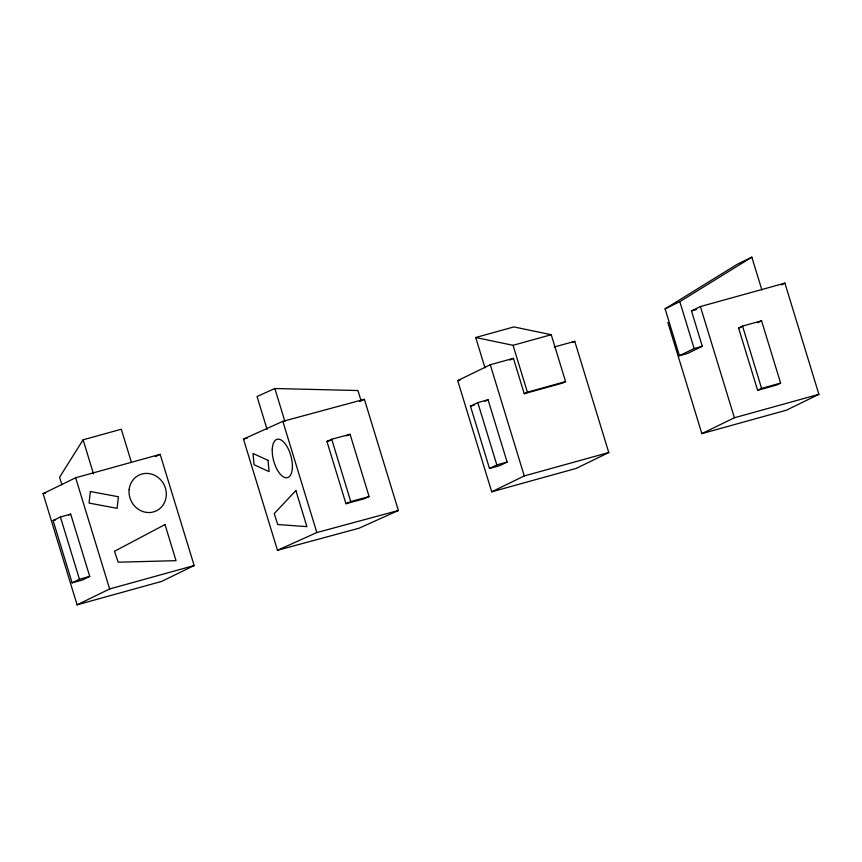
<?xml version="1.0" encoding="UTF-8"?>
<svg xmlns="http://www.w3.org/2000/svg" width="862" height="862" viewBox="0 0 862 862"><rect width="100%" height="100%" fill="white"/><g stroke="black" fill="none" stroke-linecap="round" stroke-linejoin="round"><path stroke-width="1.29" d="M131.336 462.075L121.294 429.222L83.097 439.803L59.597 477.246L61.924 484.853M667.845 322.431L701.84 433.629L786.349 410.204L818.9 394.333L784.905 283.135L700.407 306.56L691.486 310.902L702.304 346.287L687.585 353.463L679.428 355.715L665.098 308.844L737.139 264.332L751.847 257.167L761.9 290.02M665.098 308.844L679.816 301.668L751.847 257.167M43.1 493.635L75.651 477.763L160.16 454.349L194.155 565.547L161.593 581.419L77.095 604.833L43.1 493.635L45.675 492.924M155.332 456.698L160.16 454.349M53.078 520.551L60.405 516.974L70.695 514.129L89.734 576.419L82.407 579.997L72.128 582.841L53.078 520.551L55.653 519.84M68.594 515.142L70.695 514.129M554.191 347.03L574.771 341.33L608.766 452.528L576.215 468.4L491.706 491.814L457.711 380.616L490.273 364.745L513.418 358.333L524.236 393.708L562.433 383.127L565.569 381.597L551.238 334.715L513.903 326.924L475.716 337.505L484.983 367.837M509.862 360.068L513.418 358.333M72.128 582.841L79.455 579.275L89.734 576.419M572.357 342.505L574.771 341.33M470.458 406.185L477.785 402.608L488.064 399.763L507.115 462.054L499.788 465.631L489.497 468.475L470.458 406.185L474.315 405.108M484.929 401.293L488.064 399.763M77.095 604.833L109.646 588.962L194.155 565.547M524.236 393.708L527.382 392.178L565.569 381.597M781.284 284.902L784.905 283.135M679.428 355.715L694.147 348.55L702.304 346.287M738.583 328.013L742.548 326.084L761.577 320.815L780.616 383.105L776.662 385.034L757.633 390.314L738.583 328.013L741.126 327.312M757.612 322.744L761.577 320.815M489.497 468.475L496.835 464.909L507.115 462.054M491.706 491.814L524.268 475.943L608.766 452.528M757.633 390.314L761.588 388.374L780.616 383.105M701.84 433.629L734.402 417.758L818.9 394.333M361.049 400.679L357.956 390.54L274.838 388.514L257.048 396.531L267.091 429.384M243.472 439.081L282.844 421.346L364.389 399.3L398.384 510.498L359.012 528.234L277.467 550.279L243.472 439.081L247.351 438.025M359.594 401.466L364.389 399.3M326.924 441.409L331.708 439.254L350.08 434.286L369.119 496.587L364.335 498.742L345.964 503.699L326.924 441.409L330.599 440.417M346.481 435.903L350.08 434.286M345.964 503.699L350.759 501.544L369.119 496.587M277.467 550.279L316.839 532.544L398.384 510.498M475.716 337.505L513.052 345.306L551.238 334.715M691.486 310.902L696.636 309.48M457.711 380.616L460.276 379.905M742.548 326.084L761.588 388.374M700.407 306.56L734.402 417.758M679.816 301.668L694.147 348.55M513.052 345.306L527.382 392.178M490.273 364.745L524.268 475.943M477.785 402.608L496.835 464.909M331.708 439.254L350.759 501.544M274.838 388.514L284.891 421.367M282.844 421.346L316.839 532.544M83.097 439.803L93.527 473.928M75.651 477.763L109.646 588.962M60.405 516.974L79.455 579.275M90.348 491.523L89.066 503.085L117.103 508.321L118.385 496.749L90.348 491.523M295.871 490.543L274.245 513.601L277.769 524.549L306.904 526.628L295.871 490.543M164.998 524.57L114.484 551.271L118.191 562.196L176.031 560.666L164.998 524.57M268.017 460.351L252.997 453.487L254.085 464.747L269.106 471.622L268.017 460.351M272.252 449.404A19.858 8.965 74.9 0 0 286.734 477.774A19.858 8.965 74.9 0 0 287.962 448.229A19.858 8.965 74.9 0 0 272.252 449.404M129.128 489.724A19.858 18.35 64 0 0 155.268 511.317A19.858 18.35 64 0 0 158.64 477.882A19.858 18.35 64 0 0 129.128 489.724"/></g></svg>
